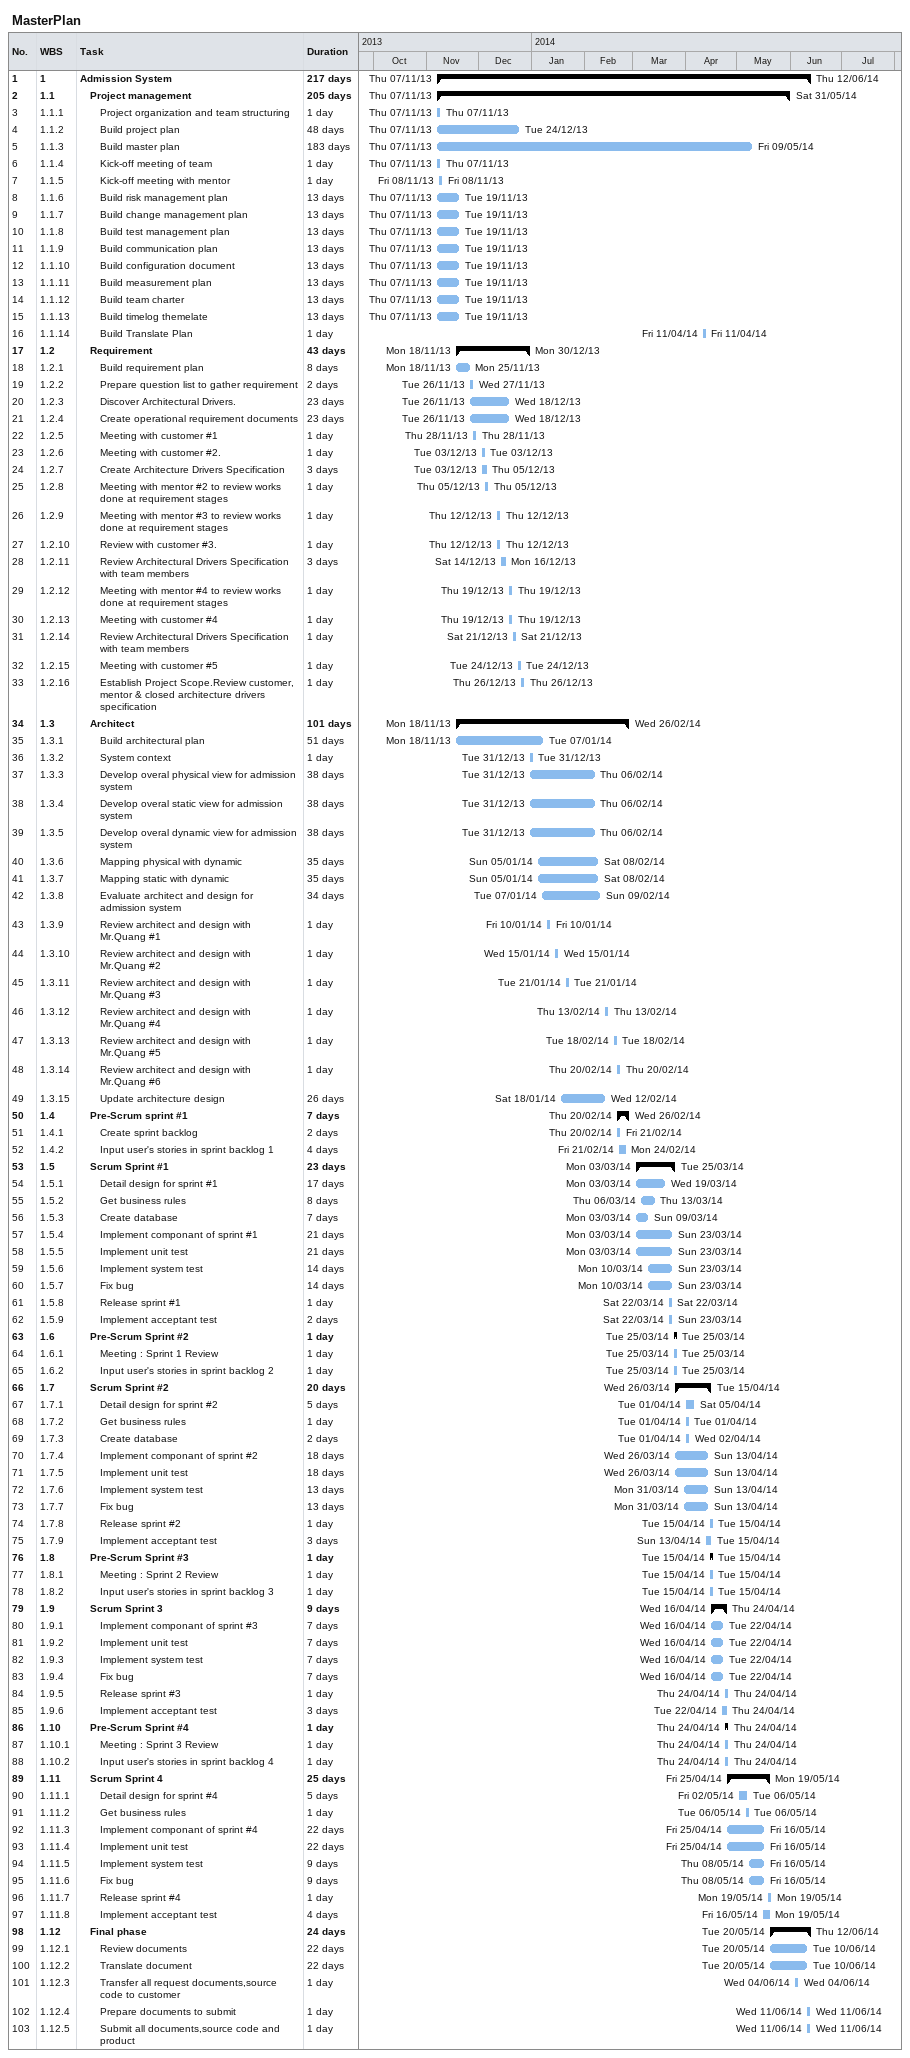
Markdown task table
MasterPlan

| ID | WBS | Task | Duration | Start | Finish |
|---|---|---|---|---|---|
| 1 | 1 | **Admission System** | 217d | 2013-11-07 | 2014-06-12 |
| 2 | 1.1 | **Project management** | 205d | 2013-11-07 | 2014-05-31 |
| 3 | 1.1.1 | Project organization and team structuring | 1d | 2013-11-07 | 2013-11-07 |
| 4 | 1.1.2 | Build project plan | 48d | 2013-11-07 | 2013-12-24 |
| 5 | 1.1.3 | Build master plan | 183d | 2013-11-07 | 2014-05-09 |
| 6 | 1.1.4 | Kick-off meeting of team | 1d | 2013-11-07 | 2013-11-07 |
| 7 | 1.1.5 | Kick-off meeting with mentor | 1d | 2013-11-08 | 2013-11-08 |
| 8 | 1.1.6 | Build risk management plan | 13d | 2013-11-07 | 2013-11-19 |
| 9 | 1.1.7 | Build change management plan | 13d | 2013-11-07 | 2013-11-19 |
| 10 | 1.1.8 | Build test management plan | 13d | 2013-11-07 | 2013-11-19 |
| 11 | 1.1.9 | Build communication plan | 13d | 2013-11-07 | 2013-11-19 |
| 12 | 1.1.10 | Build configuration document | 13d | 2013-11-07 | 2013-11-19 |
| 13 | 1.1.11 | Build measurement plan | 13d | 2013-11-07 | 2013-11-19 |
| 14 | 1.1.12 | Build team charter | 13d | 2013-11-07 | 2013-11-19 |
| 15 | 1.1.13 | Build timelog themelate | 13d | 2013-11-07 | 2013-11-19 |
| 16 | 1.1.14 | Build Translate Plan | 1d | 2014-04-11 | 2014-04-11 |
| 17 | 1.2 | **Requirement** | 43d | 2013-11-18 | 2013-12-30 |
| 18 | 1.2.1 | Build requirement plan | 8d | 2013-11-18 | 2013-11-25 |
| 19 | 1.2.2 | Prepare question list to gather requirement | 2d | 2013-11-26 | 2013-11-27 |
| 20 | 1.2.3 | Discover Architectural Drivers. | 23d | 2013-11-26 | 2013-12-18 |
| 21 | 1.2.4 | Create operational requirement documents | 23d | 2013-11-26 | 2013-12-18 |
| 22 | 1.2.5 | Meeting with customer #1 | 1d | 2013-11-28 | 2013-11-28 |
| 23 | 1.2.6 | Meeting with customer #2. | 1d | 2013-12-03 | 2013-12-03 |
| 24 | 1.2.7 | Create Architecture Drivers Specification | 3d | 2013-12-03 | 2013-12-05 |
| 25 | 1.2.8 | Meeting with mentor #2 to review works done at requirement stages | 1d | 2013-12-05 | 2013-12-05 |
| 26 | 1.2.9 | Meeting with mentor #3 to review works done at requirement stages | 1d | 2013-12-12 | 2013-12-12 |
| 27 | 1.2.10 | Review with customer #3. | 1d | 2013-12-12 | 2013-12-12 |
| 28 | 1.2.11 | Review Architectural Drivers Specification with team members | 3d | 2013-12-14 | 2013-12-16 |
| 29 | 1.2.12 | Meeting with mentor #4 to review works done at requirement stages | 1d | 2013-12-19 | 2013-12-19 |
| 30 | 1.2.13 | Meeting with customer #4 | 1d | 2013-12-19 | 2013-12-19 |
| 31 | 1.2.14 | Review Architectural Drivers Specification with team members | 1d | 2013-12-21 | 2013-12-21 |
| 32 | 1.2.15 | Meeting with customer #5 | 1d | 2013-12-24 | 2013-12-24 |
| 33 | 1.2.16 | Establish Project Scope.Review customer, mentor & closed architecture drivers specification | 1d | 2013-12-26 | 2013-12-26 |
| 34 | 1.3 | **Architect** | 101d | 2013-11-18 | 2014-02-26 |
| 35 | 1.3.1 | Build architectural plan | 51d | 2013-11-18 | 2014-01-07 |
| 36 | 1.3.2 | System context | 1d | 2013-12-31 | 2013-12-31 |
| 37 | 1.3.3 | Develop overal physical view for admission system | 38d | 2013-12-31 | 2014-02-06 |
| 38 | 1.3.4 | Develop overal static view for admission system | 38d | 2013-12-31 | 2014-02-06 |
| 39 | 1.3.5 | Develop overal dynamic view for admission system | 38d | 2013-12-31 | 2014-02-06 |
| 40 | 1.3.6 | Mapping physical with dynamic | 35d | 2014-01-05 | 2014-02-08 |
| 41 | 1.3.7 | Mapping static with dynamic | 35d | 2014-01-05 | 2014-02-08 |
| 42 | 1.3.8 | Evaluate architect and design for admission system | 34d | 2014-01-07 | 2014-02-09 |
| 43 | 1.3.9 | Review architect and design with Mr.Quang #1 | 1d | 2014-01-10 | 2014-01-10 |
| 44 | 1.3.10 | Review architect and design with Mr.Quang #2 | 1d | 2014-01-15 | 2014-01-15 |
| 45 | 1.3.11 | Review architect and design with Mr.Quang #3 | 1d | 2014-01-21 | 2014-01-21 |
| 46 | 1.3.12 | Review architect and design with Mr.Quang #4 | 1d | 2014-02-13 | 2014-02-13 |
| 47 | 1.3.13 | Review architect and design with Mr.Quang #5 | 1d | 2014-02-18 | 2014-02-18 |
| 48 | 1.3.14 | Review architect and design with Mr.Quang #6 | 1d | 2014-02-20 | 2014-02-20 |
| 49 | 1.3.15 | Update architecture design | 26d | 2014-01-18 | 2014-02-12 |
| 50 | 1.4 | **Pre-Scrum sprint #1** | 7d | 2014-02-20 | 2014-02-26 |
| 51 | 1.4.1 | Create sprint backlog | 2d | 2014-02-20 | 2014-02-21 |
| 52 | 1.4.2 | Input user's stories in sprint backlog 1 | 4d | 2014-02-21 | 2014-02-24 |
| 53 | 1.5 | **Scrum Sprint #1** | 23d | 2014-03-03 | 2014-03-25 |
| 54 | 1.5.1 | Detail design for sprint #1 | 17d | 2014-03-03 | 2014-03-19 |
| 55 | 1.5.2 | Get business rules | 8d | 2014-03-06 | 2014-03-13 |
| 56 | 1.5.3 | Create database | 7d | 2014-03-03 | 2014-03-09 |
| 57 | 1.5.4 | Implement componant of sprint #1 | 21d | 2014-03-03 | 2014-03-23 |
| 58 | 1.5.5 | Implement unit test | 21d | 2014-03-03 | 2014-03-23 |
| 59 | 1.5.6 | Implement system test | 14d | 2014-03-10 | 2014-03-23 |
| 60 | 1.5.7 | Fix bug | 14d | 2014-03-10 | 2014-03-23 |
| 61 | 1.5.8 | Release sprint #1 | 1d | 2014-03-22 | 2014-03-22 |
| 62 | 1.5.9 | Implement acceptant test | 2d | 2014-03-22 | 2014-03-23 |
| 63 | 1.6 | **Pre-Scrum Sprint #2** | 1d | 2014-03-25 | 2014-03-25 |
| 64 | 1.6.1 | Meeting : Sprint 1 Review | 1d | 2014-03-25 | 2014-03-25 |
| 65 | 1.6.2 | Input user's stories in sprint backlog 2 | 1d | 2014-03-25 | 2014-03-25 |
| 66 | 1.7 | **Scrum Sprint #2** | 20d | 2014-03-26 | 2014-04-15 |
| 67 | 1.7.1 | Detail design for sprint #2 | 5d | 2014-04-01 | 2014-04-05 |
| 68 | 1.7.2 | Get business rules | 1d | 2014-04-01 | 2014-04-01 |
| 69 | 1.7.3 | Create database | 2d | 2014-04-01 | 2014-04-02 |
| 70 | 1.7.4 | Implement componant of sprint #2 | 18d | 2014-03-26 | 2014-04-13 |
| 71 | 1.7.5 | Implement unit test | 18d | 2014-03-26 | 2014-04-13 |
| 72 | 1.7.6 | Implement system test | 13d | 2014-03-31 | 2014-04-13 |
| 73 | 1.7.7 | Fix bug | 13d | 2014-03-31 | 2014-04-13 |
| 74 | 1.7.8 | Release sprint #2 | 1d | 2014-04-15 | 2014-04-15 |
| 75 | 1.7.9 | Implement acceptant test | 3d | 2014-04-13 | 2014-04-15 |
| 76 | 1.8 | **Pre-Scrum Sprint #3** | 1d | 2014-04-15 | 2014-04-15 |
| 77 | 1.8.1 | Meeting : Sprint 2 Review | 1d | 2014-04-15 | 2014-04-15 |
| 78 | 1.8.2 | Input user's stories in sprint backlog 3 | 1d | 2014-04-15 | 2014-04-15 |
| 79 | 1.9 | **Scrum Sprint 3** | 9d | 2014-04-16 | 2014-04-24 |
| 80 | 1.9.1 | Implement componant of sprint #3 | 7d | 2014-04-16 | 2014-04-22 |
| 81 | 1.9.2 | Implement unit test | 7d | 2014-04-16 | 2014-04-22 |
| 82 | 1.9.3 | Implement system test | 7d | 2014-04-16 | 2014-04-22 |
| 83 | 1.9.4 | Fix bug | 7d | 2014-04-16 | 2014-04-22 |
| 84 | 1.9.5 | Release sprint #3 | 1d | 2014-04-24 | 2014-04-24 |
| 85 | 1.9.6 | Implement acceptant test | 3d | 2014-04-22 | 2014-04-24 |
| 86 | 1.10 | **Pre-Scrum Sprint #4** | 1d | 2014-04-24 | 2014-04-24 |
| 87 | 1.10.1 | Meeting : Sprint 3 Review | 1d | 2014-04-24 | 2014-04-24 |
| 88 | 1.10.2 | Input user's stories in sprint backlog 4 | 1d | 2014-04-24 | 2014-04-24 |
| 89 | 1.11 | **Scrum Sprint 4** | 25d | 2014-04-25 | 2014-05-19 |
| 90 | 1.11.1 | Detail design for sprint #4 | 5d | 2014-05-02 | 2014-05-06 |
| 91 | 1.11.2 | Get business rules | 1d | 2014-05-06 | 2014-05-06 |
| 92 | 1.11.3 | Implement componant of sprint #4 | 22d | 2014-04-25 | 2014-05-16 |
| 93 | 1.11.4 | Implement unit test | 22d | 2014-04-25 | 2014-05-16 |
| 94 | 1.11.5 | Implement system test | 9d | 2014-05-08 | 2014-05-16 |
| 95 | 1.11.6 | Fix bug | 9d | 2014-05-08 | 2014-05-16 |
| 96 | 1.11.7 | Release sprint #4 | 1d | 2014-05-19 | 2014-05-19 |
| 97 | 1.11.8 | Implement acceptant test | 4d | 2014-05-16 | 2014-05-19 |
| 98 | 1.12 | **Final phase** | 24d | 2014-05-20 | 2014-06-12 |
| 99 | 1.12.1 | Review documents | 22d | 2014-05-20 | 2014-06-10 |
| 100 | 1.12.2 | Translate document | 22d | 2014-05-20 | 2014-06-10 |
| 101 | 1.12.3 | Transfer all request documents,source code to customer | 1d | 2014-06-04 | 2014-06-04 |
| 102 | 1.12.4 | Prepare documents to submit | 1d | 2014-06-11 | 2014-06-11 |
| 103 | 1.12.5 | Submit all documents,source code and product | 1d | 2014-06-11 | 2014-06-11 |
